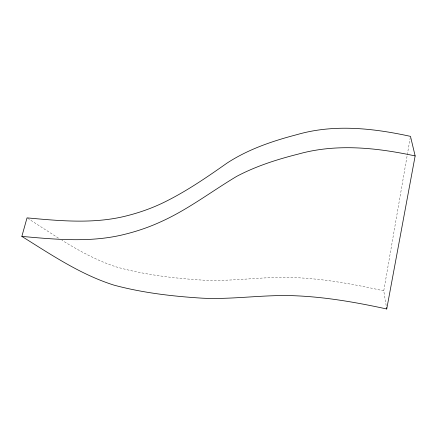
<?xml version="1.0" encoding="UTF-8"?>
<svg xmlns="http://www.w3.org/2000/svg" width="437" height="437" viewBox="0 0 437 437"><rect width="100%" height="100%" fill="white"/><g stroke="black" fill="none" stroke-linecap="round" stroke-linejoin="round"><path stroke-width="0.33" stroke-dasharray="2.19 1.64" d="M386.188 305.703L383.752 290.834L410.13 138.376M383.752 290.834C349.338 283.176 314.29 276.965 278.915 277.38C253.668 277.877 228.518 281.368 203.243 280.155C174.161 278.336 144.964 274.878 116.832 267.078C97.331 260.894 79.321 250.904 61.939 240.268M58.471 238.132L27.591 218.243"/><path stroke-width="0.66" d="M386.729 308.975L415.15 155.927L410.48 136.366C373.247 128.227 334.054 123.829 296.849 134.662C272.475 141.036 248.194 149.252 226.978 163.138C206.231 177.739 185.206 192.171 162.28 203.178A244.725 180.76 26.7 0 1 127.189 215.703C94.479 224.214 60.235 220.909 27.023 217.872L21.85 236.401C51.304 254.76 80.648 274.644 114.052 285.153C142.844 292.894 172.659 296.341 202.369 298.181C232.249 299.618 261.992 294.784 291.872 295.652C323.866 296.657 355.505 302.202 386.729 308.975L386.51 307.664M21.85 236.401C55.849 239.449 90.841 242.792 124.37 234.401A252.384 181.972 25.2 0 0 160.259 222.034C187.506 209.902 211.208 191.597 236.668 176.379C256.06 166.104 277.102 159.423 298.324 154.075C336.627 143.32 376.841 147.744 415.15 155.927"/></g></svg>
